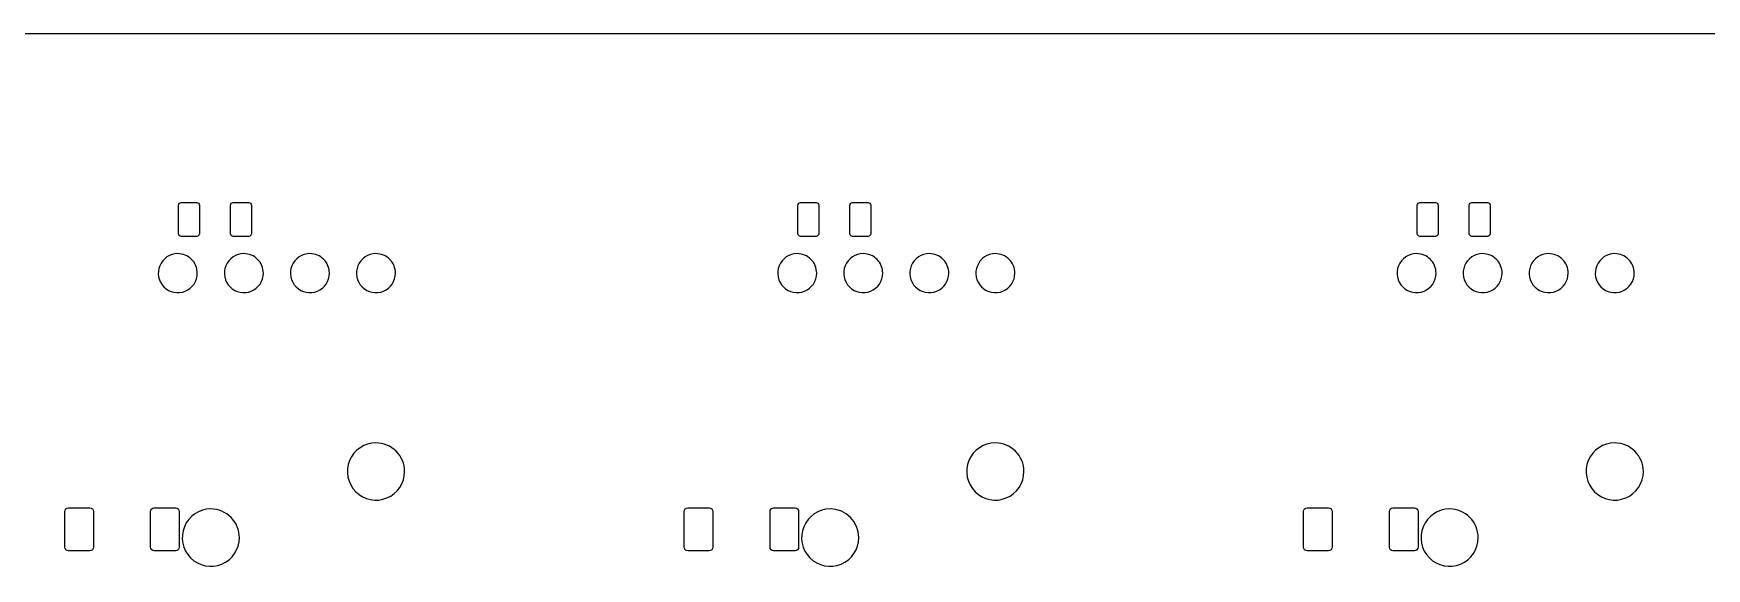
# Model space of a CAD drawing. Extents: x 0 to 449, y -141 to 0.
# Drawn here: x 184.3 to 248.7, y -20.6 to 0 of the extents above; entities that cross this region are included whole.
import ezdxf

# ---------------------------------------------------------------- set-up
doc = ezdxf.new("R2010")
doc.units = 0
doc.layers.get('0').update_dxf_attribs({"linetype": 'CONTINUOUS'})

msp = doc.modelspace()

# ---------------------------------------------------------------- linework, layer by layer
at = {"color": 7}
for p, q in [((0.024995, -0.024469), (449.28762, -0.024469)), ((189.91874, -6.618219), (189.92636, -6.579951)), ((189.91874, -7.718219), (189.91874, -6.618219)), ((189.92636, -6.579951), (189.94803, -6.547508)), ((189.94803, -6.547508), (189.98048, -6.525831)), ((189.98048, -6.525831), (190.01874, -6.518219)), ((190.01874, -6.518219), (190.61874, -6.518219)), ((190.61874, -6.518219), (190.65701, -6.525831)), ((190.65701, -6.525831), (190.68946, -6.547508)), ((190.68946, -6.547508), (190.71113, -6.579951)), ((190.71113, -6.579951), (190.71874, -6.618219)), ((190.71874, -6.618219), (190.71874, -7.718219)), ((191.91875, -6.618219), (191.92636, -6.579951)), ((191.91875, -7.718219), (191.91875, -6.618219)), ((191.92636, -6.579951), (191.94804, -6.547508)), ((191.94804, -6.547508), (191.98048, -6.525831)), ((191.98048, -6.525831), (192.01875, -6.518219)), ((192.01875, -6.518219), (192.61875, -6.518219)), ((192.61875, -6.518219), (192.65701, -6.525831)), ((192.65701, -6.525831), (192.68946, -6.547508)), ((192.68946, -6.547508), (192.71113, -6.579951)), ((192.71113, -6.579951), (192.71875, -6.618219)), ((192.71875, -6.618219), (192.71875, -7.718219)), ((213.73125, -6.618219), (213.73886, -6.579951)), ((213.73125, -7.718219), (213.73125, -6.618219)), ((213.73886, -6.579951), (213.76053, -6.547508)), ((213.76053, -6.547508), (213.79298, -6.525831)), ((213.79298, -6.525831), (213.83125, -6.518219)), ((213.83125, -6.518219), (214.43125, -6.518219)), ((214.43125, -6.518219), (214.46951, -6.525831)), ((214.46951, -6.525831), (214.50196, -6.547508)), ((214.50196, -6.547508), (214.52363, -6.579951)), ((214.52363, -6.579951), (214.53125, -6.618219)), ((214.53125, -6.618219), (214.53125, -7.718219)), ((215.73125, -6.618219), (215.73886, -6.579951)), ((215.73125, -7.718219), (215.73125, -6.618219)), ((215.73886, -6.579951), (215.76053, -6.547508)), ((215.76053, -6.547508), (215.79298, -6.525831)), ((215.79298, -6.525831), (215.83125, -6.518219)), ((215.83125, -6.518219), (216.43125, -6.518219)), ((216.43125, -6.518219), (216.46951, -6.525831)), ((216.46951, -6.525831), (216.50196, -6.547508)), ((216.50196, -6.547508), (216.52363, -6.579951)), ((216.52363, -6.579951), (216.53125, -6.618219)), ((216.53125, -6.618219), (216.53125, -7.718219)), ((237.54374, -6.618219), (237.55136, -6.579951)), ((237.54374, -7.718219), (237.54374, -6.618219)), ((237.55136, -6.579951), (237.57303, -6.547508)), ((237.57303, -6.547508), (237.60548, -6.525831)), ((237.60548, -6.525831), (237.64374, -6.518219)), ((237.64374, -6.518219), (238.24374, -6.518219)), ((238.24374, -6.518219), (238.28201, -6.525831)), ((238.28201, -6.525831), (238.31446, -6.547508)), ((238.31446, -6.547508), (238.33613, -6.579951)), ((238.33613, -6.579951), (238.34374, -6.618219)), ((238.34374, -6.618219), (238.34374, -7.718219)), ((239.54375, -6.618219), (239.55136, -6.579951)), ((239.54375, -7.718219), (239.54375, -6.618219)), ((239.55136, -6.579951), (239.57304, -6.547508)), ((239.57304, -6.547508), (239.60548, -6.525831)), ((239.60548, -6.525831), (239.64375, -6.518219)), ((239.64375, -6.518219), (240.24375, -6.518219)), ((240.24375, -6.518219), (240.28201, -6.525831)), ((240.28201, -6.525831), (240.31446, -6.547508)), ((240.31446, -6.547508), (240.33613, -6.579951)), ((240.33613, -6.579951), (240.34375, -6.618219)), ((240.34375, -6.618219), (240.34375, -7.718219)), ((189.92636, -7.756487), (189.91874, -7.718219)), ((190.71874, -7.718219), (190.71113, -7.756487)), ((191.92636, -7.756487), (191.91875, -7.718219)), ((192.71875, -7.718219), (192.71113, -7.756487)), ((213.73886, -7.756487), (213.73125, -7.718219)), ((214.53125, -7.718219), (214.52363, -7.756487)), ((215.73886, -7.756487), (215.73125, -7.718219)), ((216.53125, -7.718219), (216.52363, -7.756487)), ((237.55136, -7.756487), (237.54374, -7.718219)), ((238.34374, -7.718219), (238.33613, -7.756487)), ((239.55136, -7.756487), (239.54375, -7.718219)), ((240.34375, -7.718219), (240.33613, -7.756487)), ((189.94803, -7.78893), (189.92636, -7.756487)), ((189.98048, -7.810607), (189.94803, -7.78893)), ((190.01874, -7.818219), (189.98048, -7.810607)), ((190.61874, -7.818219), (190.01874, -7.818219)), ((190.65701, -7.810607), (190.61874, -7.818219)), ((190.68946, -7.78893), (190.65701, -7.810607)), ((190.71113, -7.756487), (190.68946, -7.78893)), ((191.94804, -7.78893), (191.92636, -7.756487)), ((191.98048, -7.810607), (191.94804, -7.78893)), ((192.01875, -7.818219), (191.98048, -7.810607)), ((192.61875, -7.818219), (192.01875, -7.818219)), ((192.65701, -7.810607), (192.61875, -7.818219)), ((192.68946, -7.78893), (192.65701, -7.810607)), ((192.71113, -7.756487), (192.68946, -7.78893)), ((213.76053, -7.78893), (213.73886, -7.756487)), ((213.79298, -7.810607), (213.76053, -7.78893)), ((213.83125, -7.818219), (213.79298, -7.810607)), ((214.43125, -7.818219), (213.83125, -7.818219)), ((214.46951, -7.810607), (214.43125, -7.818219)), ((214.50196, -7.78893), (214.46951, -7.810607)), ((214.52363, -7.756487), (214.50196, -7.78893)), ((215.76053, -7.78893), (215.73886, -7.756487)), ((215.79298, -7.810607), (215.76053, -7.78893)), ((215.83125, -7.818219), (215.79298, -7.810607)), ((216.43125, -7.818219), (215.83125, -7.818219)), ((216.46951, -7.810607), (216.43125, -7.818219)), ((216.50196, -7.78893), (216.46951, -7.810607)), ((216.52363, -7.756487), (216.50196, -7.78893)), ((237.57303, -7.78893), (237.55136, -7.756487)), ((237.60548, -7.810607), (237.57303, -7.78893)), ((237.64374, -7.818219), (237.60548, -7.810607)), ((238.24374, -7.818219), (237.64374, -7.818219)), ((238.28201, -7.810607), (238.24374, -7.818219)), ((238.31446, -7.78893), (238.28201, -7.810607)), ((238.33613, -7.756487), (238.31446, -7.78893)), ((239.57304, -7.78893), (239.55136, -7.756487)), ((239.60548, -7.810607), (239.57304, -7.78893)), ((239.64375, -7.818219), (239.60548, -7.810607)), ((240.24375, -7.818219), (239.64375, -7.818219)), ((240.28201, -7.810607), (240.24375, -7.818219)), ((240.31446, -7.78893), (240.28201, -7.810607)), ((240.33613, -7.756487), (240.31446, -7.78893)), ((189.889988, -8.48197), (189.889988, -8.48197)), ((192.429988, -8.48197), (192.429988, -8.48197)), ((194.969988, -8.48197), (194.969988, -8.48197)), ((197.509988, -8.48197), (197.509988, -8.48197)), ((213.7025, -8.48197), (213.7025, -8.48197)), ((216.2425, -8.48197), (216.2425, -8.48197)), ((218.7825, -8.48197), (218.7825, -8.48197)), ((221.3225, -8.48197), (221.3225, -8.48197)), ((237.514996, -8.48197), (237.514996, -8.48197)), ((240.054996, -8.48197), (240.054996, -8.48197)), ((242.594996, -8.48197), (242.594996, -8.48197)), ((245.134996, -8.48197), (245.134996, -8.48197)), ((197.509988, -15.75197), (197.509988, -15.75197)), ((221.3225, -15.75197), (221.3225, -15.75197)), ((245.134996, -15.75197), (245.134996, -15.75197)), ((185.54687, -18.386969), (185.55734, -18.33435)), ((185.54687, -19.761969), (185.54687, -18.386969)), ((185.55734, -18.33435), (185.58714, -18.289742)), ((185.58714, -18.289742), (185.63175, -18.259936)), ((185.63175, -18.259936), (185.68437, -18.249469)), ((185.68437, -18.249469), (186.50937, -18.249469)), ((186.50937, -18.249469), (186.56199, -18.259936)), ((186.56199, -18.259936), (186.6066, -18.289742)), ((186.6066, -18.289742), (186.6364, -18.33435)), ((186.6364, -18.33435), (186.64687, -18.386969)), ((186.64687, -18.386969), (186.64687, -19.761969)), ((188.84687, -18.386969), (188.85734, -18.33435)), ((188.84687, -19.761969), (188.84687, -18.386969)), ((188.85734, -18.33435), (188.88714, -18.289742)), ((188.88714, -18.289742), (188.93175, -18.259936)), ((188.93175, -18.259936), (188.98437, -18.249469)), ((188.98437, -18.249469), (189.80937, -18.249469)), ((189.80937, -18.249469), (189.86199, -18.259936)), ((189.86199, -18.259936), (189.9066, -18.289742)), ((189.9066, -18.289742), (189.9364, -18.33435)), ((189.9364, -18.33435), (189.94687, -18.386969)), ((189.94687, -18.386969), (189.94687, -19.761969)), ((191.159988, -18.29197), (191.159988, -18.29197)), ((209.35937, -18.386969), (209.36984, -18.33435)), ((209.35937, -19.761969), (209.35937, -18.386969)), ((209.36984, -18.33435), (209.39964, -18.289742)), ((209.39964, -18.289742), (209.44425, -18.259936)), ((209.44425, -18.259936), (209.49687, -18.249469)), ((209.49687, -18.249469), (210.32187, -18.249469)), ((210.32187, -18.249469), (210.37449, -18.259936)), ((210.37449, -18.259936), (210.4191, -18.289742)), ((210.4191, -18.289742), (210.4489, -18.33435)), ((210.4489, -18.33435), (210.45937, -18.386969)), ((210.45937, -18.386969), (210.45937, -19.761969)), ((212.65937, -18.386969), (212.66984, -18.33435)), ((212.65937, -19.761969), (212.65937, -18.386969)), ((212.66984, -18.33435), (212.69964, -18.289742)), ((212.69964, -18.289742), (212.74425, -18.259936)), ((212.74425, -18.259936), (212.79687, -18.249469)), ((212.79687, -18.249469), (213.62187, -18.249469)), ((213.62187, -18.249469), (213.67449, -18.259936)), ((213.67449, -18.259936), (213.7191, -18.289742)), ((213.7191, -18.289742), (213.7489, -18.33435)), ((213.7489, -18.33435), (213.75937, -18.386969)), ((213.75937, -18.386969), (213.75937, -19.761969)), ((214.9725, -18.29197), (214.9725, -18.29197)), ((233.17187, -18.386969), (233.18234, -18.33435)), ((233.17187, -19.761969), (233.17187, -18.386969)), ((233.18234, -18.33435), (233.21214, -18.289742)), ((233.21214, -18.289742), (233.25675, -18.259936)), ((233.25675, -18.259936), (233.30937, -18.249469)), ((233.30937, -18.249469), (234.13437, -18.249469)), ((234.13437, -18.249469), (234.18699, -18.259936)), ((234.18699, -18.259936), (234.2316, -18.289742)), ((234.2316, -18.289742), (234.2614, -18.33435)), ((234.2614, -18.33435), (234.27187, -18.386969)), ((234.27187, -18.386969), (234.27187, -19.761969)), ((236.47187, -18.386969), (236.48234, -18.33435)), ((236.47187, -19.761969), (236.47187, -18.386969)), ((236.48234, -18.33435), (236.51214, -18.289742)), ((236.51214, -18.289742), (236.55675, -18.259936)), ((236.55675, -18.259936), (236.60937, -18.249469)), ((236.60937, -18.249469), (237.43437, -18.249469)), ((237.43437, -18.249469), (237.48699, -18.259936)), ((237.48699, -18.259936), (237.5316, -18.289742)), ((237.5316, -18.289742), (237.5614, -18.33435)), ((237.5614, -18.33435), (237.57187, -18.386969)), ((237.57187, -18.386969), (237.57187, -19.761969)), ((238.784996, -18.29197), (238.784996, -18.29197)), ((185.55734, -19.814588), (185.54687, -19.761969)), ((185.58714, -19.859196), (185.55734, -19.814588)), ((185.63175, -19.889002), (185.58714, -19.859196)), ((185.68437, -19.899469), (185.63175, -19.889002)), ((186.50937, -19.899469), (185.68437, -19.899469)), ((186.56199, -19.889002), (186.50937, -19.899469)), ((186.6066, -19.859196), (186.56199, -19.889002)), ((186.6364, -19.814588), (186.6066, -19.859196)), ((186.64687, -19.761969), (186.6364, -19.814588)), ((188.85734, -19.814588), (188.84687, -19.761969)), ((188.88714, -19.859196), (188.85734, -19.814588)), ((188.93175, -19.889002), (188.88714, -19.859196)), ((188.98437, -19.899469), (188.93175, -19.889002)), ((189.80937, -19.899469), (188.98437, -19.899469)), ((189.86199, -19.889002), (189.80937, -19.899469)), ((189.9066, -19.859196), (189.86199, -19.889002)), ((189.9364, -19.814588), (189.9066, -19.859196)), ((189.94687, -19.761969), (189.9364, -19.814588)), ((209.36984, -19.814588), (209.35937, -19.761969)), ((209.39964, -19.859196), (209.36984, -19.814588)), ((209.44425, -19.889002), (209.39964, -19.859196)), ((209.49687, -19.899469), (209.44425, -19.889002)), ((210.32187, -19.899469), (209.49687, -19.899469)), ((210.37449, -19.889002), (210.32187, -19.899469)), ((210.4191, -19.859196), (210.37449, -19.889002)), ((210.4489, -19.814588), (210.4191, -19.859196)), ((210.45937, -19.761969), (210.4489, -19.814588)), ((212.66984, -19.814588), (212.65937, -19.761969)), ((212.69964, -19.859196), (212.66984, -19.814588)), ((212.74425, -19.889002), (212.69964, -19.859196)), ((212.79687, -19.899469), (212.74425, -19.889002)), ((213.62187, -19.899469), (212.79687, -19.899469)), ((213.67449, -19.889002), (213.62187, -19.899469)), ((213.7191, -19.859196), (213.67449, -19.889002)), ((213.7489, -19.814588), (213.7191, -19.859196)), ((213.75937, -19.761969), (213.7489, -19.814588)), ((233.18234, -19.814588), (233.17187, -19.761969)), ((233.21214, -19.859196), (233.18234, -19.814588)), ((233.25675, -19.889002), (233.21214, -19.859196)), ((233.30937, -19.899469), (233.25675, -19.889002)), ((234.13437, -19.899469), (233.30937, -19.899469)), ((234.18699, -19.889002), (234.13437, -19.899469)), ((234.2316, -19.859196), (234.18699, -19.889002)), ((234.2614, -19.814588), (234.2316, -19.859196)), ((234.27187, -19.761969), (234.2614, -19.814588)), ((236.48234, -19.814588), (236.47187, -19.761969)), ((236.51214, -19.859196), (236.48234, -19.814588)), ((236.55675, -19.889002), (236.51214, -19.859196)), ((236.60937, -19.899469), (236.55675, -19.889002)), ((237.43437, -19.899469), (236.60937, -19.899469)), ((237.48699, -19.889002), (237.43437, -19.899469)), ((237.5316, -19.859196), (237.48699, -19.889002)), ((237.5614, -19.814588), (237.5316, -19.859196)), ((237.57187, -19.761969), (237.5614, -19.814588))]:
    msp.add_line(p, q, dxfattribs=at)
for points in [[(189.197078, -8.944957), (189.080993, -9.225213), (189.145159, -9.547801), (189.359658, -9.7623)], [(189.889988, -8.48197), (189.586641, -8.48197), (189.313164, -8.664701), (189.197078, -8.944957)], [(190.420318, -8.701639), (190.279666, -8.560987), (190.0889, -8.48197), (189.889988, -8.48197)], [(190.639988, -9.23197), (190.639988, -9.033057), (190.56097, -8.842292), (190.420318, -8.701639)], [(191.737078, -8.944957), (191.620993, -9.225213), (191.685159, -9.547801), (191.899658, -9.7623)], [(192.429988, -8.48197), (192.126641, -8.48197), (191.853164, -8.664701), (191.737078, -8.944957)], [(192.960318, -8.701639), (192.819666, -8.560987), (192.6289, -8.48197), (192.429988, -8.48197)], [(193.179988, -9.23197), (193.179988, -9.033057), (193.10097, -8.842292), (192.960318, -8.701639)], [(194.277078, -8.944957), (194.160993, -9.225213), (194.225159, -9.547801), (194.439658, -9.7623)], [(194.969988, -8.48197), (194.666641, -8.48197), (194.393164, -8.664701), (194.277078, -8.944957)], [(195.500318, -8.701639), (195.359666, -8.560987), (195.1689, -8.48197), (194.969988, -8.48197)], [(195.719988, -9.23197), (195.719988, -9.033057), (195.64097, -8.842292), (195.500318, -8.701639)], [(196.817078, -8.944957), (196.700993, -9.225213), (196.765159, -9.547801), (196.979658, -9.7623)], [(197.509988, -8.48197), (197.206641, -8.48197), (196.933164, -8.664701), (196.817078, -8.944957)], [(198.040318, -8.701639), (197.899666, -8.560987), (197.7089, -8.48197), (197.509988, -8.48197)], [(198.259988, -9.23197), (198.259988, -9.033057), (198.18097, -8.842292), (198.040318, -8.701639)], [(213.00959, -8.944957), (212.893505, -9.225213), (212.957671, -9.547801), (213.17217, -9.7623)], [(213.7025, -8.48197), (213.399153, -8.48197), (213.125676, -8.664701), (213.00959, -8.944957)], [(214.23283, -8.701639), (214.092178, -8.560987), (213.901412, -8.48197), (213.7025, -8.48197)], [(214.4525, -9.23197), (214.4525, -9.033057), (214.373482, -8.842292), (214.23283, -8.701639)], [(215.54959, -8.944957), (215.433505, -9.225213), (215.497671, -9.547801), (215.71217, -9.7623)], [(216.2425, -8.48197), (215.939153, -8.48197), (215.665676, -8.664701), (215.54959, -8.944957)], [(216.77283, -8.701639), (216.632178, -8.560987), (216.441412, -8.48197), (216.2425, -8.48197)], [(216.9925, -9.23197), (216.9925, -9.033057), (216.913482, -8.842292), (216.77283, -8.701639)], [(218.08959, -8.944957), (217.973505, -9.225213), (218.037671, -9.547801), (218.25217, -9.7623)], [(218.7825, -8.48197), (218.479153, -8.48197), (218.205676, -8.664701), (218.08959, -8.944957)], [(219.31283, -8.701639), (219.172178, -8.560987), (218.981412, -8.48197), (218.7825, -8.48197)], [(219.5325, -9.23197), (219.5325, -9.033057), (219.453482, -8.842292), (219.31283, -8.701639)], [(220.62959, -8.944957), (220.513505, -9.225213), (220.577671, -9.547801), (220.79217, -9.7623)], [(221.3225, -8.48197), (221.019153, -8.48197), (220.745676, -8.664701), (220.62959, -8.944957)], [(221.85283, -8.701639), (221.712178, -8.560987), (221.521412, -8.48197), (221.3225, -8.48197)], [(222.0725, -9.23197), (222.0725, -9.033057), (221.993482, -8.842292), (221.85283, -8.701639)], [(236.822086, -8.944957), (236.706001, -9.225213), (236.770167, -9.547801), (236.984666, -9.7623)], [(237.514996, -8.48197), (237.211649, -8.48197), (236.938172, -8.664701), (236.822086, -8.944957)], [(238.045326, -8.701639), (237.904674, -8.560987), (237.713908, -8.48197), (237.514996, -8.48197)], [(238.264996, -9.23197), (238.264996, -9.033057), (238.185978, -8.842292), (238.045326, -8.701639)], [(239.362086, -8.944957), (239.246001, -9.225213), (239.310167, -9.547801), (239.524666, -9.7623)], [(240.054996, -8.48197), (239.751649, -8.48197), (239.478172, -8.664701), (239.362086, -8.944957)], [(240.585326, -8.701639), (240.444674, -8.560987), (240.253908, -8.48197), (240.054996, -8.48197)], [(240.804996, -9.23197), (240.804996, -9.033057), (240.725978, -8.842292), (240.585326, -8.701639)], [(241.902086, -8.944957), (241.786001, -9.225213), (241.850167, -9.547801), (242.064666, -9.7623)], [(242.594996, -8.48197), (242.291649, -8.48197), (242.018172, -8.664701), (241.902086, -8.944957)], [(243.125326, -8.701639), (242.984674, -8.560987), (242.793908, -8.48197), (242.594996, -8.48197)], [(243.344996, -9.23197), (243.344996, -9.033057), (243.265978, -8.842292), (243.125326, -8.701639)], [(244.442086, -8.944957), (244.326001, -9.225213), (244.390167, -9.547801), (244.604666, -9.7623)], [(245.134996, -8.48197), (244.831649, -8.48197), (244.558172, -8.664701), (244.442086, -8.944957)], [(245.665326, -8.701639), (245.524674, -8.560987), (245.333908, -8.48197), (245.134996, -8.48197)], [(245.884996, -9.23197), (245.884996, -9.033057), (245.805978, -8.842292), (245.665326, -8.701639)], [(190.177001, -9.924879), (190.457256, -9.808793), (190.639988, -9.535316), (190.639988, -9.23197)], [(192.717001, -9.924879), (192.997256, -9.808793), (193.179988, -9.535316), (193.179988, -9.23197)], [(195.257001, -9.924879), (195.537256, -9.808793), (195.719988, -9.535316), (195.719988, -9.23197)], [(197.797001, -9.924879), (198.077256, -9.808793), (198.259988, -9.535316), (198.259988, -9.23197)], [(213.989513, -9.924879), (214.269768, -9.808793), (214.4525, -9.535316), (214.4525, -9.23197)], [(216.529513, -9.924879), (216.809768, -9.808793), (216.9925, -9.535316), (216.9925, -9.23197)], [(219.069513, -9.924879), (219.349768, -9.808793), (219.5325, -9.535316), (219.5325, -9.23197)], [(221.609513, -9.924879), (221.889768, -9.808793), (222.0725, -9.535316), (222.0725, -9.23197)], [(237.802009, -9.924879), (238.082264, -9.808793), (238.264996, -9.535316), (238.264996, -9.23197)], [(240.342009, -9.924879), (240.622264, -9.808793), (240.804996, -9.535316), (240.804996, -9.23197)], [(242.882009, -9.924879), (243.162264, -9.808793), (243.344996, -9.535316), (243.344996, -9.23197)], [(245.422009, -9.924879), (245.702264, -9.808793), (245.884996, -9.535316), (245.884996, -9.23197)], [(189.359658, -9.7623), (189.574156, -9.976798), (189.896745, -10.040965), (190.177001, -9.924879)], [(191.899658, -9.7623), (192.114156, -9.976798), (192.436745, -10.040965), (192.717001, -9.924879)], [(194.439658, -9.7623), (194.654156, -9.976798), (194.976745, -10.040965), (195.257001, -9.924879)], [(196.979658, -9.7623), (197.194156, -9.976798), (197.516745, -10.040965), (197.797001, -9.924879)], [(213.17217, -9.7623), (213.386668, -9.976798), (213.709257, -10.040965), (213.989513, -9.924879)], [(215.71217, -9.7623), (215.926668, -9.976798), (216.249257, -10.040965), (216.529513, -9.924879)], [(218.25217, -9.7623), (218.466668, -9.976798), (218.789257, -10.040965), (219.069513, -9.924879)], [(220.79217, -9.7623), (221.006668, -9.976798), (221.329257, -10.040965), (221.609513, -9.924879)], [(236.984666, -9.7623), (237.199164, -9.976798), (237.521753, -10.040965), (237.802009, -9.924879)], [(239.524666, -9.7623), (239.739164, -9.976798), (240.061753, -10.040965), (240.342009, -9.924879)], [(242.064666, -9.7623), (242.279164, -9.976798), (242.601753, -10.040965), (242.882009, -9.924879)], [(244.604666, -9.7623), (244.819164, -9.976798), (245.141753, -10.040965), (245.422009, -9.924879)], [(197.509988, -15.75197), (197.06508, -15.75197), (196.66398, -16.019976), (196.493721, -16.431018)], [(198.287805, -16.074152), (198.081515, -15.867862), (197.801726, -15.75197), (197.509988, -15.75197)], [(198.609988, -16.85197), (198.609988, -16.560231), (198.494095, -16.280442), (198.287805, -16.074152)], [(221.3225, -15.75197), (220.877592, -15.75197), (220.476492, -16.019976), (220.306233, -16.431018)], [(222.100317, -16.074152), (221.894027, -15.867862), (221.614238, -15.75197), (221.3225, -15.75197)], [(222.4225, -16.85197), (222.4225, -16.560231), (222.306607, -16.280442), (222.100317, -16.074152)], [(245.134996, -15.75197), (244.690088, -15.75197), (244.288988, -16.019976), (244.118729, -16.431018)], [(245.912813, -16.074152), (245.706523, -15.867862), (245.426734, -15.75197), (245.134996, -15.75197)], [(246.234996, -16.85197), (246.234996, -16.560231), (246.119103, -16.280442), (245.912813, -16.074152)], [(196.493721, -16.431018), (196.323461, -16.84206), (196.417573, -17.315189), (196.732171, -17.629787)], [(220.306233, -16.431018), (220.135973, -16.84206), (220.230085, -17.315189), (220.544683, -17.629787)], [(244.118729, -16.431018), (243.948469, -16.84206), (244.042581, -17.315189), (244.357179, -17.629787)], [(197.93094, -17.868237), (198.341982, -17.697978), (198.609988, -17.296878), (198.609988, -16.85197)], [(221.743452, -17.868237), (222.154494, -17.697978), (222.4225, -17.296878), (222.4225, -16.85197)], [(245.555948, -17.868237), (245.96699, -17.697978), (246.234996, -17.296878), (246.234996, -16.85197)], [(196.732171, -17.629787), (197.046768, -17.944385), (197.519898, -18.038496), (197.93094, -17.868237)], [(220.544683, -17.629787), (220.85928, -17.944385), (221.33241, -18.038496), (221.743452, -17.868237)], [(244.357179, -17.629787), (244.671776, -17.944385), (245.144906, -18.038496), (245.555948, -17.868237)], [(191.159988, -18.29197), (190.71508, -18.29197), (190.31398, -18.559976), (190.143721, -18.971018)], [(191.937805, -18.614152), (191.731515, -18.407862), (191.451726, -18.29197), (191.159988, -18.29197)], [(192.259988, -19.39197), (192.259988, -19.100231), (192.144095, -18.820442), (191.937805, -18.614152)], [(214.9725, -18.29197), (214.527592, -18.29197), (214.126492, -18.559976), (213.956233, -18.971018)], [(216.0725, -19.39197), (216.0725, -18.784456), (215.580013, -18.29197), (214.9725, -18.29197)], [(238.784996, -18.29197), (238.340088, -18.29197), (237.938988, -18.559976), (237.768729, -18.971018)], [(239.562813, -18.614152), (239.356523, -18.407862), (239.076734, -18.29197), (238.784996, -18.29197)], [(239.884996, -19.39197), (239.884996, -19.100231), (239.769103, -18.820442), (239.562813, -18.614152)], [(190.143721, -18.971018), (189.973461, -19.38206), (190.067573, -19.855189), (190.382171, -20.169787)], [(213.956233, -18.971018), (213.785973, -19.38206), (213.880085, -19.855189), (214.194683, -20.169787)], [(237.768729, -18.971018), (237.598469, -19.38206), (237.692581, -19.855189), (238.007179, -20.169787)], [(191.58094, -20.408237), (191.991982, -20.237978), (192.259988, -19.836878), (192.259988, -19.39197)], [(215.393452, -20.408237), (215.804494, -20.237978), (216.0725, -19.836878), (216.0725, -19.39197)], [(239.205948, -20.408237), (239.61699, -20.237978), (239.884996, -19.836878), (239.884996, -19.39197)], [(190.382171, -20.169787), (190.696768, -20.484385), (191.169898, -20.578496), (191.58094, -20.408237)], [(214.194683, -20.169787), (214.50928, -20.484385), (214.98241, -20.578496), (215.393452, -20.408237)], [(238.007179, -20.169787), (238.321776, -20.484385), (238.794906, -20.578496), (239.205948, -20.408237)]]:
    msp.add_open_spline(points, degree=3, dxfattribs=at)

doc.saveas('drawing.dxf')
